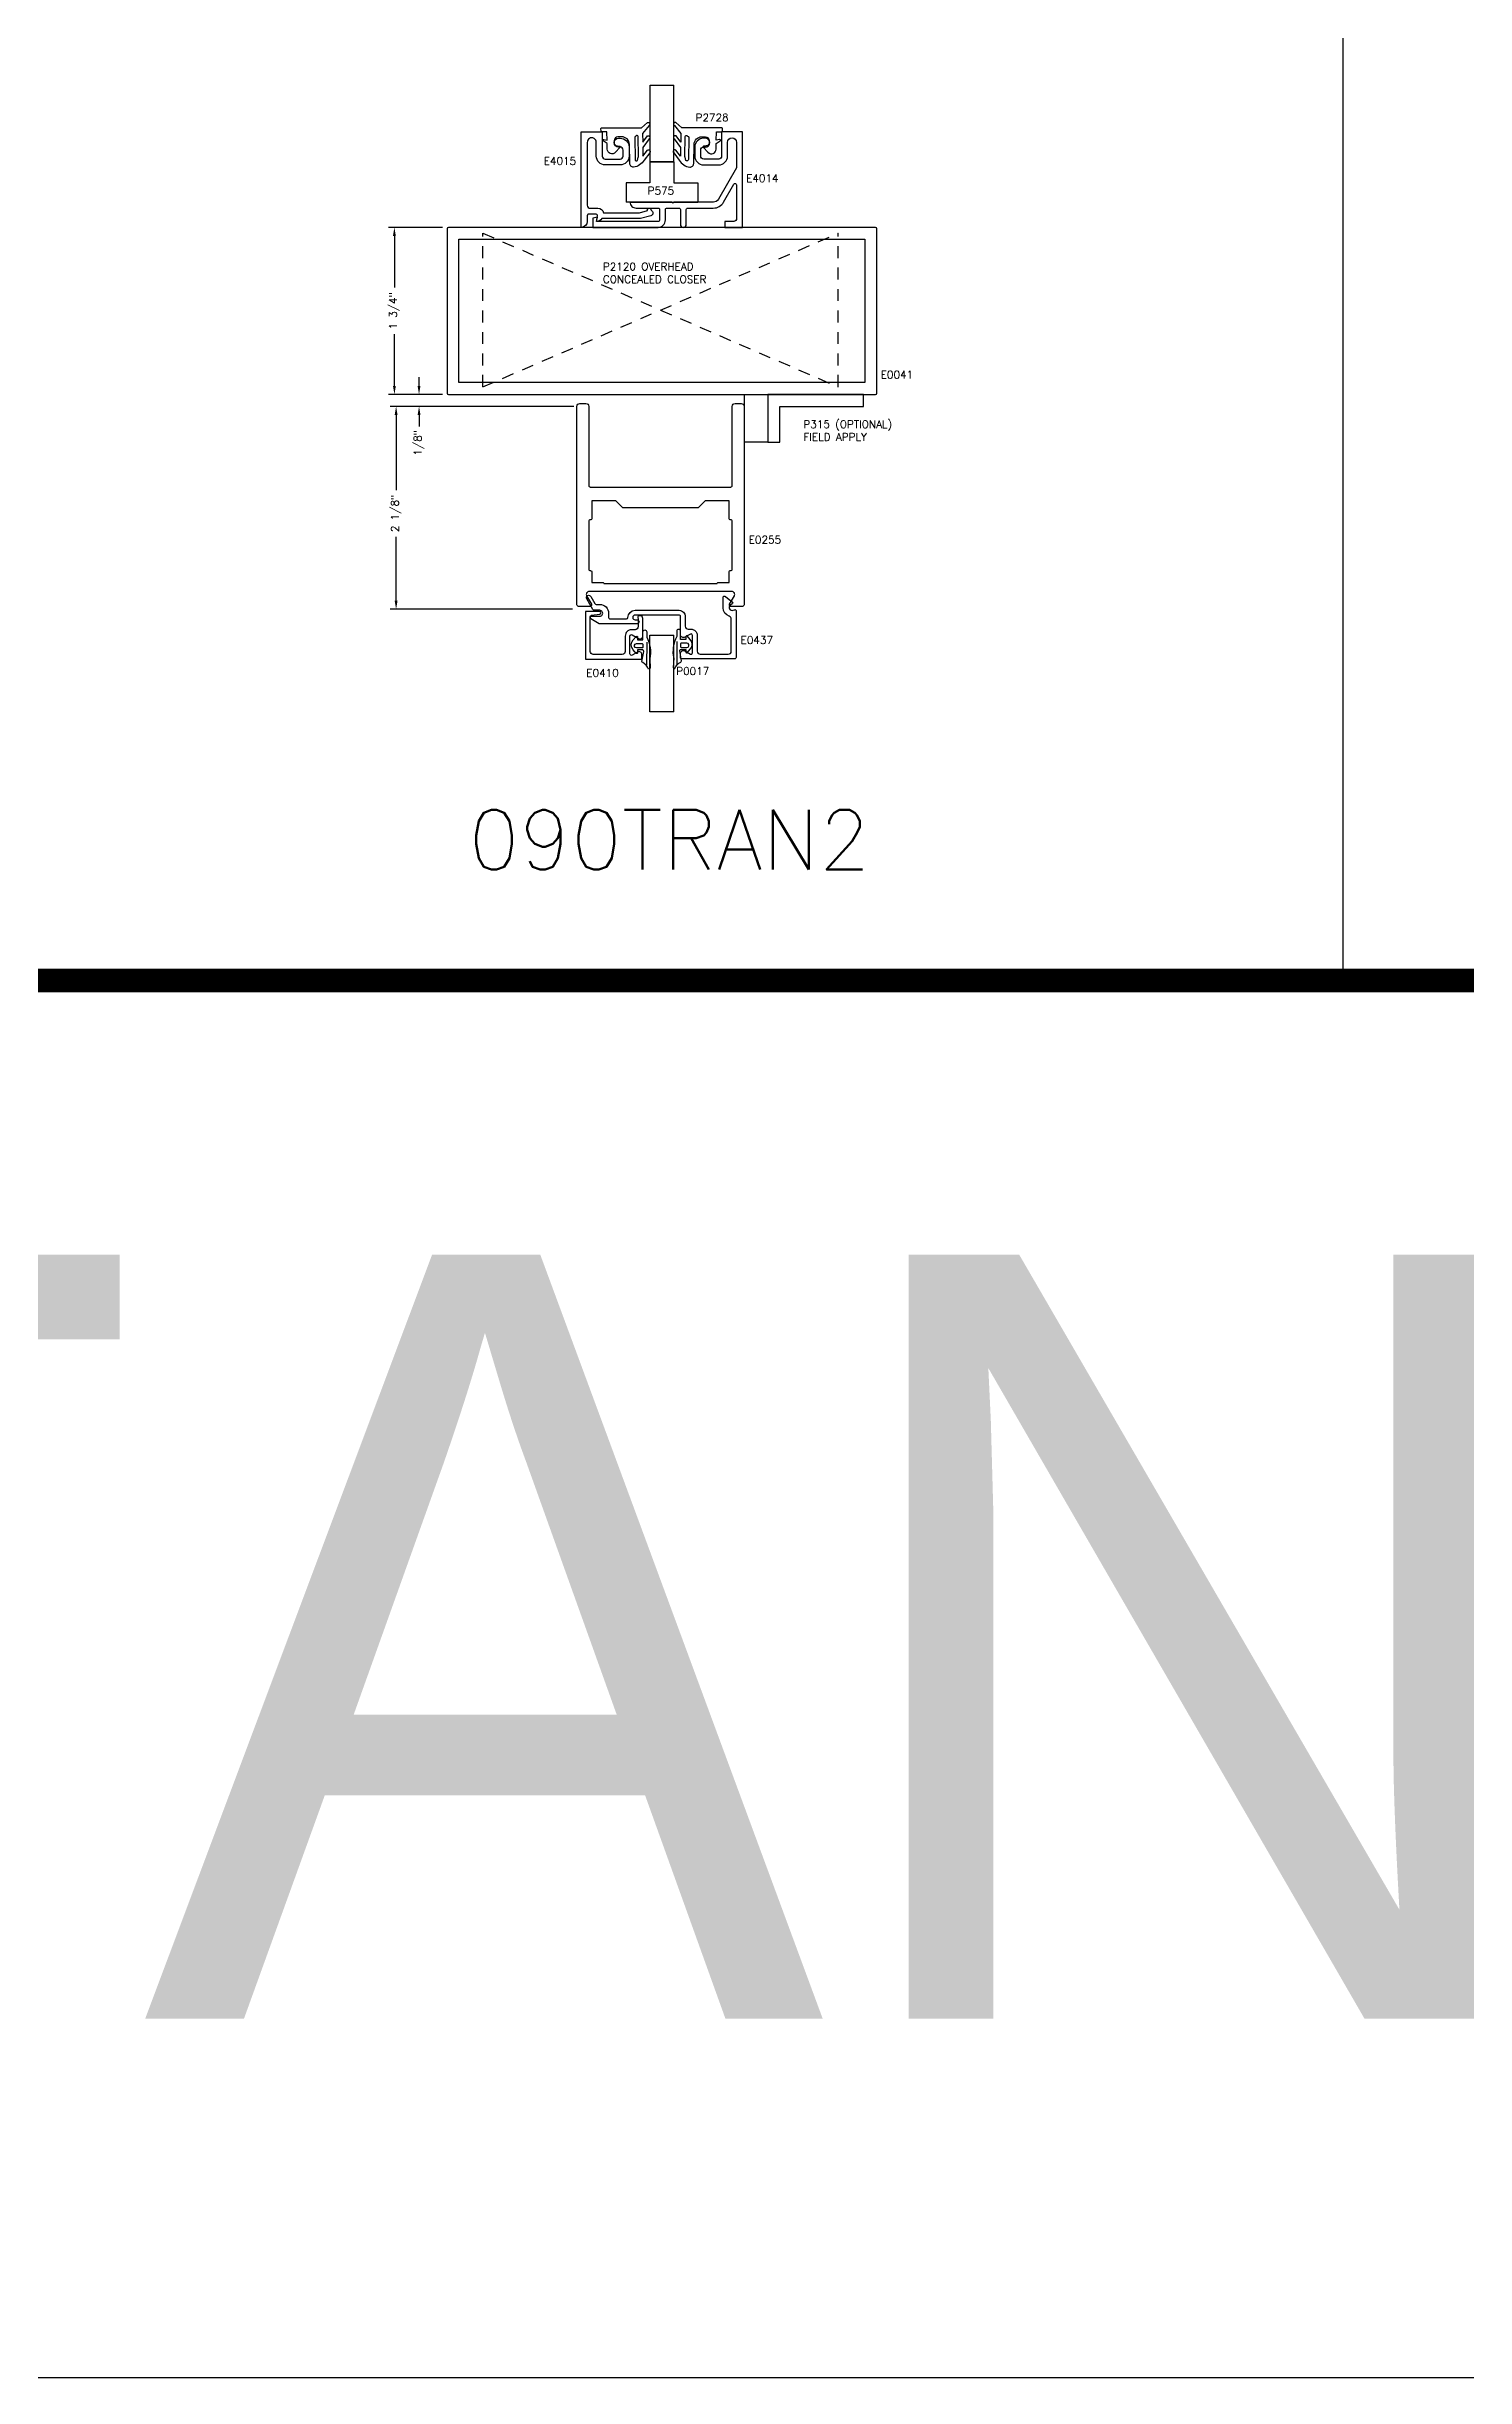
# Model space of a CAD drawing. Extents: x 0 to 130, y 0 to 90.
# Drawn here: x 14.98 to 29.83, y 0.25 to 24.66 of the extents above; entities that cross this region are included whole.
import ezdxf

# ---------------------------------------------------------------- set-up
doc = ezdxf.new("R2010")
doc.units = 0
doc.header["$MEASUREMENT"] = 0
doc.header["$PDMODE"] = 3
doc.linetypes.add('SHIDDEN', pattern=[0.1875, 0.125, -0.0625])
doc.layers.get('DEFPOINTS').update_dxf_attribs({"linetype": 'CONTINUOUS'})
for name, color, linetype in [('R-ANNO-DIMS', 3, 'CONTINUOUS'), ('R-ANNO-TEXT', 6, 'CONTINUOUS'), ('R-DET1', 4, 'CONTINUOUS'), ('R-DET2', 2, 'CONTINUOUS'), ('R-DET3', 5, 'CONTINUOUS'), ('R-OTLN', 1, 'CONTINUOUS'), ('TITLE', 7, 'CONTINUOUS')]:
    doc.layers.add(name, color=color, linetype=linetype)
doc.styles.add('CITYBLUEPRINT', font='cibt____.pfb')
doc.styles.get("Standard").update_dxf_attribs({"font": 'simplex'})
doc.dimstyles.new('1X', dxfattribs={"dimscale": 0, "dimtxt": 0.08, "dimasz": 0.09, "dimexe": 0.062, "dimexo": 0.062, "dimgap": 0.045, "dimtad": 0, "dimdec": 4, "dimzin": 4, "dimtxsty": 'STANDARD', "dimcen": 0, "dimazin": 3, "dimtp": 0.02, "dimtfac": 1, "dimtdec": 4, "dimtofl": 0, "dimtmove": 0, "dimatfit": 3, "dimtolj": 1, "dimtzin": 4})

# ---------------------------------------------------------------- blocks, each defined once
blk = doc.blocks.new('*D135')
at = {"layer": 'DEFPOINTS', "color": 0}
for p in [(19.187, 22.766), (18.621, 21.016), (19.187, 21.016)]:
    blk.add_point(p, dxfattribs=at)
at = {"layer": 'R-ANNO-DIMS', "color": 0}
for p, q in [((19.125, 22.766), (18.559, 22.766)), ((18.621, 22.676), (18.621, 22.136)), ((18.621, 21.106), (18.621, 21.646)), ((19.125, 21.016), (18.559, 21.016))]:
    blk.add_line(p, q, dxfattribs=at)
for points in [[(18.606, 22.676), (18.636, 22.676), (18.621, 22.766)], [(18.606, 21.106), (18.636, 21.106), (18.621, 21.016)]]:
    blk.add_solid(points, dxfattribs=at)
at = {"layer": 'R-ANNO-DIMS', "color": 0, "insert": (18.621, 21.891), "char_height": 0.08, "attachment_point": 5, "rotation": 90}
blk.add_mtext('\\A1;1 3/4"', dxfattribs=at)
blk = doc.blocks.new('*D136')
at = {"layer": 'DEFPOINTS', "color": 0}
for p in [(18.879, 21.016), (19.187, 21.016), (19.36, 20.891)]:
    blk.add_point(p, dxfattribs=at)
at = {"layer": 'R-ANNO-DIMS', "color": 0}
for p, q in [((19.125, 21.016), (18.817, 21.016)), ((18.879, 21.106), (18.879, 21.196)), ((19.298, 20.891), (18.817, 20.891)), ((18.879, 20.801), (18.879, 20.679))]:
    blk.add_line(p, q, dxfattribs=at)
for points in [[(18.864, 21.106), (18.894, 21.106), (18.879, 21.016)], [(18.864, 20.801), (18.894, 20.801), (18.879, 20.891)]]:
    blk.add_solid(points, dxfattribs=at)
at = {"layer": 'R-ANNO-DIMS', "color": 0, "insert": (18.879, 20.509), "char_height": 0.08, "attachment_point": 5, "rotation": 90}
blk.add_mtext('\\A1;1/8"', dxfattribs=at)
blk = doc.blocks.new('*D134')
at = {"layer": 'DEFPOINTS', "color": 0}
for p in [(20.563, 20.891), (18.639, 18.766), (20.547, 18.766)]:
    blk.add_point(p, dxfattribs=at)
at = {"layer": 'R-ANNO-DIMS', "color": 0}
for p, q in [((20.501, 20.891), (18.577, 20.891)), ((18.639, 20.801), (18.639, 20.015)), ((18.639, 18.856), (18.639, 19.525)), ((20.485, 18.766), (18.577, 18.766))]:
    blk.add_line(p, q, dxfattribs=at)
for points in [[(18.624, 20.801), (18.654, 20.801), (18.639, 20.891)], [(18.624, 18.856), (18.654, 18.856), (18.639, 18.766)]]:
    blk.add_solid(points, dxfattribs=at)
at = {"layer": 'R-ANNO-DIMS', "color": 0, "insert": (18.639, 19.77), "char_height": 0.08, "attachment_point": 5, "rotation": 90}
blk.add_mtext('\\A1;2 1/8"', dxfattribs=at)
blk = doc.blocks.new('S')
at = {"layer": 'R-DET2'}
for p, q in [((4.542, 7.201), (4.542, 8.004)), ((4.542, 8.004), (4.792, 8.004)), ((4.792, 7.201), (4.792, 8.004)), ((4.792, 7.201), (4.542, 7.201))]:
    blk.add_line(p, q, dxfattribs=at)
blk = doc.blocks.new('GLASS')
at = {"layer": 'R-DET2'}
blk.add_blockref('S', (-4.542, -7.201), dxfattribs=at)
blk = doc.blocks.new('QUARTER_INCH_GLASS')
at = {"layer": 'R-DET2'}
blk.add_blockref('GLASS', (0, 0), dxfattribs=at)
blk = doc.blocks.new('SETTING_BLOCK')
at = {"layer": 'R-DET2'}
for p, q in [((0.25, 0), (0, 0)), ((0, 0), (0, -0.203)), ((0.25, 0.218), (0.25, 0)), ((0.5, 0.218), (0.5, 0)), ((0.5, 0), (0.751, 0)), ((0.751, 0), (0.75, -0.203)), ((0.042, -0.203), (0, -0.203))]:
    blk.add_line(p, q, dxfattribs=at)
blk = doc.blocks.new('1-4_P0017')
at = {"layer": 'R-DET2'}
for points in [[(-0.127, 0.093), (-0.131, 0.191, -0.280474), (-0.115, 0.201, 0.169063), (-0.053, 0.132, -0.378809), (-0.045, 0.121), (-0.064, 0.016, 0.346242), (-0.054, 0), (0, 0), (0.001, 0.03, -0.608656), (0.014, 0.036), (0.047, -0.001, -0.378617), (0.047, -0.104), (0.014, -0.141, -0.608656), (0.001, -0.135), (0, -0.105), (-0.055, -0.105), (-0.055, -0.19, -1), (-0.095, -0.19), (-0.095, -0.135, -0.175364)], [(0.032, -0.051, -0.341999), (0.012, -0.066), (-0.047, -0.066, -0.414214), (-0.055, -0.058), (-0.055, -0.029, -0.414214), (-0.047, -0.021), (0.012, -0.021, -0.341999), (0.032, -0.036, -0.127017)]]:
    blk.add_lwpolyline(points, format="xyb", close=True, dxfattribs=at)
blk.add_lwpolyline([(-0.095, -0.082), (-0.094, 0.158)], dxfattribs=at)
blk = doc.blocks.new('P315')
at = {"layer": 'R-DET3'}
for p, q in [((22.282, 21.016), (22.532, 21.016)), ((22.282, 21.016), (22.282, 20.516)), ((22.532, 21.016), (22.532, 20.516)), ((22.532, 20.516), (22.282, 20.516))]:
    blk.add_line(p, q, dxfattribs=at)
blk.add_lwpolyline([(22.532, 21.016), (22.532, 20.516), (22.657, 20.516), (22.657, 20.891), (23.532, 20.891), (23.532, 21.016), (22.532, 21.016)], close=True, dxfattribs=at)

msp = doc.modelspace()

# ---------------------------------------------------------------- linework, layer by layer
at = {"layer": 'R-DET1'}
for points in [[(20.5780675, 22.7657353), (20.5780675, 22.7657353), (20.5780675, 23.7657353), (20.7970674, 23.7657353), (20.7970674, 23.5127354, 0.4142135624), (20.8280674, 23.4817354), (20.9850672, 23.4817354, 0.4142135624), (21.0160672, 23.5127354), (21.0160672, 23.5757354, 0.4142135624), (20.9850672, 23.6067354), (20.9685664, 23.6067353, -0.9999956989), (20.9685664, 23.6997353), (20.9850671, 23.6997354, -0.4142105211), (21.0780675, 23.6067354), (21.0780675, 23.5127354, -0.4142105211), (20.9850671, 23.4197354), (20.8280675, 23.4197354, -0.4142105211), (20.7350671, 23.5127354), (20.7350671, 23.6562356, 1.0000028426), (20.6400677, 23.6562356), (20.6400677, 22.9967354, 0.414208088), (20.6710679, 22.9657353), (20.7514683, 22.9657353, -0.3396902866), (20.8113668, 22.9197353), (21.1889054, 22.9197353), (21.2697255, 22.9413911, -1.1793782858), (21.308999, 22.9452356, -0.716064469), (21.3050607, 22.8866721), (21.197067, 22.8577353), (20.7911737, 22.8577353, -0.2629058952), (20.7380673, 22.8277354), (20.7483648, 22.8861306, 0.4663072627), (20.7335927, 22.9037353), (20.6550671, 22.9037353, 0.4142423189), (20.6400677, 22.8887353), (20.6400677, 22.8277353, -0.4142103702), (20.5780675, 22.7657353, -0.335481)], [(21.1511781, 22.9677353), (21.3821784, 22.9677353, -0.4142135624), (21.3971784, 22.9527353), (21.3971784, 22.8427354, -0.4142135624), (21.3821784, 22.8277354), (20.7380673, 22.8277354), (20.7461774, 22.8737353), (20.7001779, 22.8614097), (20.7001779, 22.7657353), (21.3811787, 22.7657353, 0.4142135624), (21.4591787, 22.8437353), (21.4591787, 22.9527354, -0.4142135624), (21.4741787, 22.9677354), (21.6001788, 22.9677354, -0.4142135624), (21.6151788, 22.9527354), (21.6151788, 22.7967346, 1), (21.6771772, 22.7967346), (21.6771772, 22.9527354, -0.4142135624), (21.6921772, 22.9677354), (21.9599577, 22.9677354, 0.2679498215), (22.0682109, 23.0302354), (22.1761865, 23.2172557, -0.7673279206), (22.2041769, 23.2097557), (22.2041769, 22.8587354, -0.4142135624), (22.1731769, 22.8277354), (22.0791769, 22.8277354), (22.0791769, 22.7657353), (22.2661769, 22.7657353), (22.2661769, 23.7657353), (22.0471769, 23.7657353), (22.0471769, 23.5127353, -0.4142135624), (22.0161769, 23.4817353), (21.8591779, 23.4817353, -0.4142135624), (21.8281779, 23.5127353), (21.8281779, 23.5757353, -0.4142135624), (21.8591779, 23.6067353), (21.8756778, 23.6067353, 1), (21.8756778, 23.6997354), (21.8591779, 23.6997354, 0.4142135624), (21.7661779, 23.6067354), (21.7661779, 23.5127354, 0.4142135624), (21.8591779, 23.4197354), (22.0161769, 23.4197354, 0.4142135624), (22.1091769, 23.5127354), (22.1091769, 23.6562354, -1), (22.2041769, 23.6562354), (22.2041769, 23.3897352), (22.01423, 23.0607355, -0.2679499137), (21.9605363, 23.0297353), (21.5471771, 23.0297353), (21.5371787, 23.0197353), (21.5271785, 23.0297353), (21.0891781, 23.0297353, 0.4142135624)]]:
    msp.add_lwpolyline(points, format="xyb", close=True, dxfattribs=at)
for points in [[(21.1410067, 18.7556108), (21.6020106, 18.7556108, -0.4142135624), (21.6670106, 18.6906108), (21.6670106, 18.5885978, 0.4142135624), (21.6980106, 18.5575978), (21.7270106, 18.5575978, -0.4142135624), (21.7920106, 18.4925978), (21.7920106, 18.3266118, 0.4142135624), (21.8230106, 18.2956118), (22.1170056, 18.2956118, 0.4142135624), (22.1480056, 18.3266118), (22.1480056, 18.6636522, 0.3256627349), (22.1265058, 18.6931606, -0.3256627349), (22.0620066, 18.7816857), (22.0620066, 18.8900654, -0.6370702608), (22.0866484, 18.9015561), (22.1592895, 18.840603, -0.4779725156), (22.1589926, 18.8250425), (22.1389159, 18.8094616, 0.8690679817), (22.169427, 18.7561854), (22.1842973, 18.7621287, -0.5305087646), (22.1980086, 18.7528429), (22.1980086, 18.2606088, -0.4142135624), (22.1830086, 18.2456088), (21.6320066, 18.2456088, -0.4142135624), (21.6170066, 18.2606088), (21.6170066, 18.3031062, -0.5773590294), (21.6635073, 18.3299525), (21.7195062, 18.2976196, 0.5773590294), (21.7420066, 18.3106097), (21.7420066, 18.4925968, 0.5773411719), (21.7195069, 18.5055874), (21.6635059, 18.4732572, -0.5773411719), (21.6170066, 18.5001044), (21.6170066, 18.6906118, 0.4142135624), (21.6020066, 18.7056118), (21.1410092, 18.7056118, 1), (21.1410092, 18.6556088), (21.1630123, 18.6556088, -1), (21.1630123, 18.6156118), (20.7660092, 18.6156118), (20.6793899, 18.6656203, -0.7673308308), (20.6868898, 18.6936108), (20.7705399, 18.6936108, 1.0057039516), (20.7708915, 18.7556088), (20.7118912, 18.7556109, -0.2679461651), (20.6989012, 18.7631112), (20.6342401, 18.8751137, -0.9999753426), (20.6775388, 18.9001123), (20.7208437, 18.8251105, 0.2679423533), (20.7338339, 18.8176108), (20.7708943, 18.8176108, -0.4142135624), (20.8638943, 18.7246108), (20.8638943, 18.6806108, 0.4142135624), (20.8788937, 18.6656108), (21.0510077, 18.6656108, 0.4142119352), (21.0660077, 18.6806107, -0.4142119352), (21.1410092, 18.7556118)], [(21.1843026, 18.699158, 0.4559911352), (21.1694506, 18.6820575), (21.1726866, 18.659158), (21.1726886, 18.5821192, -0.4142135624), (21.1416886, 18.5511192), (21.1028766, 18.5511194, 0.4157347224), (21.0376876, 18.4859711), (21.0376866, 18.3251579, -0.4142135624), (21.0066866, 18.2941579), (20.7026896, 18.2941579, -0.4142135624), (20.6716896, 18.3251579), (20.6716866, 18.6888645, -0.3788668862), (20.6848586, 18.7037527), (20.7705156, 18.7142701, 0.9407073484), (20.7686876, 18.7441581), (20.6216886, 18.744158), (20.6216886, 18.2441581), (21.212688, 18.2441581), (21.2126896, 18.2914646, 0.5773503096), (21.1661896, 18.3183114), (21.1101876, 18.2859796, -0.5773499476), (21.0876876, 18.29897), (21.0876876, 18.4861195, -0.5773500587), (21.1101876, 18.4991099), (21.1761876, 18.4610047, 0.5773539269), (21.2226881, 18.4878514), (21.222688, 18.6681578, 0.4142112814), (21.191688, 18.6991579), (21.1843026, 18.6991579)]]:
    msp.add_lwpolyline(points, format="xyb", dxfattribs=at)
at = {"layer": 'R-DET2'}
for p, q in [((21.2971781, 23.4507353), (21.5471781, 23.4507355)), ((21.0891781, 23.0297353), (21.7971781, 23.0297353))]:
    msp.add_line(p, q, dxfattribs=at)
for points in [[(20.9615909, 23.6174379), (20.9755836, 23.6176821, -0.6681786379), (20.9829515, 23.600737), (20.9355387, 23.5516396, -0.6681786379), (20.8495793, 23.5854999), (20.8485522, 23.6443407), (20.8084323, 23.6717845, -0.8363234174), (20.8148844, 23.6861499), (20.8479664, 23.6779016), (20.8465026, 23.7617624, 0.4142135624), (20.8403988, 23.7676568), (20.7904064, 23.7667842, -0.4142135624), (20.7843026, 23.7726786), (20.783814, 23.8006743, -0.4142135624), (20.7897083, 23.8067781), (21.2082298, 23.807167, 0.1630378793), (21.2082298, 23.807167), (21.2711532, 23.8646176, -0.8866576519), (21.2871259, 23.8328139), (21.2192913, 23.7499166), (21.2208813, 23.6588285), (21.269228, 23.7235289, -0.9485134715), (21.2899496, 23.694339), (21.2218628, 23.6025995), (21.2234651, 23.5107996), (21.2715871, 23.5746948, -0.958754735), (21.2937968, 23.5465973), (21.2358723, 23.4699726, -0.2262200796), (21.1252225, 23.3962599, -0.4142135624), (21.0845305, 23.4355557), (21.08104, 23.6355253, 0.4142135624), (20.999656, 23.7141169), (20.9613151, 23.7134477, 0.3888787319), (20.9221106, 23.676244), (20.9209903, 23.660222, 0.4400105309)], [(21.149226, 23.7218099, 0.3723118187), (21.1366566, 23.706746), (21.1406748, 23.4765418, 0.6681786379), (21.1664626, 23.4663838), (21.1737957, 23.5004351, 0.1989123674), (21.1780033, 23.5111168), (21.1744905, 23.7123652, 0.4573947209), (21.1570645, 23.7269056)], [(21.8776584, 23.6174379), (21.8636658, 23.6176821, 0.6681786379), (21.8562979, 23.600737), (21.9037107, 23.5516396, 0.6681786379), (21.9896701, 23.5854999), (21.9906971, 23.6443407), (22.0308171, 23.6717845, 0.8363234174), (22.024365, 23.6861499), (21.9912829, 23.6779016), (21.9927467, 23.7617624, -0.4142135624), (21.9988505, 23.7676568), (22.0488429, 23.7667842, 0.4142135624), (22.0549467, 23.7726786), (22.0554354, 23.8006743, 0.4142135624), (22.049541, 23.8067781), (21.6310195, 23.807167, -0.1630378793), (21.6310195, 23.807167), (21.5680961, 23.8646176, 0.8866576519), (21.5521234, 23.8328139), (21.619958, 23.7499166), (21.6183681, 23.6588285), (21.5700214, 23.7235289, 0.9485134715), (21.5492998, 23.694339), (21.6173866, 23.6025995), (21.6157842, 23.5107996), (21.5676622, 23.5746948, 0.958754735), (21.5454526, 23.5465973), (21.603377, 23.4699726, 0.2262200796), (21.7140269, 23.3962599, 0.4142135624), (21.7547189, 23.4355557), (21.7582094, 23.6355253, -0.4142135624), (21.8395934, 23.7141169), (21.8779343, 23.7134477, -0.3888787319), (21.9171387, 23.676244), (21.9182591, 23.660222, -0.4400105309)], [(21.6900234, 23.7218099, -0.3723118187), (21.7025928, 23.706746), (21.6985745, 23.4765418, -0.6681786379), (21.6727867, 23.4663838), (21.6654536, 23.5004351, -0.1989123674), (21.661246, 23.5111168), (21.6647588, 23.7123652, -0.4573947209), (21.6821848, 23.7269056)]]:
    msp.add_lwpolyline(points, format="xyb", close=True, dxfattribs=at)
at = {"layer": 'R-DET3', "linetype": 'SHIDDEN'}
for p, q in [((19.5477471, 21.094887), (19.5477471, 22.704262)), ((19.5477471, 21.094887), (23.2664971, 22.704262)), ((19.5477471, 22.704262), (23.2664971, 21.094887)), ((23.2664971, 21.094887), (23.2664971, 22.704262))]:
    msp.add_line(p, q, dxfattribs=at)
at = {"layer": 'R-OTLN'}
for points in [[(19.1721221, 22.7507353), (19.1721221, 21.0307353, 0.4133333333), (19.1871221, 21.0157353), (23.6571221, 21.0157353, 0.4133333333), (23.6721221, 21.0307353), (23.6721221, 22.7507353, 0.4133333333), (23.6571221, 22.7657353), (19.1871221, 22.7657353, 0.4133333333), (19.1721221, 22.7507353)], [(20.6607221, 18.9527352, 0.5768466291), (20.6339221, 18.9062352), (20.6841221, 18.8191352, -0.5814315047), (20.6711221, 18.7967352), (20.5471221, 18.7967352, -0.4200158681), (20.5321221, 18.8117352), (20.5321221, 20.8907352, -0.4129032258), (20.5631221, 20.9217352), (20.6261221, 20.9217352, -0.4161327233), (20.6571221, 20.8907352), (20.6571221, 20.0617352, 0.4142135624), (20.6721221, 20.0467352), (22.1421221, 20.0467352, 0.4142135624), (22.1571221, 20.0617352), (22.1571221, 20.8907352, -0.4129032258), (22.1881221, 20.9217352), (22.2511221, 20.9217352, -0.4161327233), (22.2821221, 20.8907352), (22.2821221, 18.8117352, -0.4200158681), (22.2671221, 18.7967352), (22.1431221, 18.7967352, -0.5747651884), (22.1301221, 18.8191352), (22.1804221, 18.9062352, 0.5779217384), (22.1535221, 18.9527352), (20.6607221, 18.9527352)]]:
    msp.add_lwpolyline(points, format="xyb", close=True, dxfattribs=at)
msp.add_lwpolyline([(19.2971221, 22.6407353), (23.4221221, 22.6407353), (23.5471221, 22.6407353), (23.5471221, 21.1407353), (19.2971221, 21.1407353), (19.2971221, 22.6407353)], close=True, dxfattribs=at)
at = {"layer": 'R-OTLN', "linetype": 'CONTINUOUS'}
msp.add_lwpolyline([(22.157122, 19.1867353), (22.157122, 19.6877352, 0.4142135624), (22.142122, 19.7027352, -0.4323956271), (22.1261221, 19.7177352), (22.1261221, 19.9007354), (21.8761221, 19.9007354), (21.8031222, 19.8277352), (21.0111221, 19.8277352), (20.9381221, 19.9007354), (20.6881221, 19.9007354), (20.6881221, 19.7177352, -0.4142135624), (20.6731221, 19.7027352, 0.4323973201), (20.6571221, 19.6877352), (20.6571221, 19.1867353, 0.4142135624), (20.6721221, 19.1717353), (20.6731221, 19.1717353, -0.4142135624), (20.6881221, 19.1567353), (20.6881221, 19.0467353), (20.8031221, 19.0467353, -0.4142135624), (20.8131221, 19.0367353), (21.4071221, 19.0367353), (22.001122, 19.0367353, -0.4142135624), (22.011122, 19.0467353), (22.1261221, 19.0467353), (22.1261221, 19.1567353, -0.4323973201), (22.1421221, 19.1717353, 0.4142135624), (22.1571221, 19.1867353)], format="xyb", dxfattribs=at)
msp.add_lwpolyline([(22.157122, 19.1867353), (22.157122, 19.6877352, 0.4142135624), (22.142122, 19.7027352, -0.4323956271), (22.1261221, 19.7177352), (22.1261221, 19.9007354), (21.8761221, 19.9007354), (21.8031222, 19.8277352), (21.0111221, 19.8277352), (20.9381221, 19.9007354), (20.6881221, 19.9007354), (20.6881221, 19.7177352, -0.4142135624), (20.6731221, 19.7027352, 0.4323973201), (20.6571221, 19.6877352), (20.6571221, 19.1867353, 0.4142135624), (20.6721221, 19.1717353), (20.6731221, 19.1717353, -0.4142135624), (20.6881221, 19.1567353), (20.6881221, 19.0467353), (20.8031221, 19.0467353, -0.4142135624), (20.8131221, 19.0367353), (21.4071221, 19.0367353), (22.001122, 19.0367353, -0.4142135624), (22.011122, 19.0467353), (22.1261221, 19.0467353), (22.1261221, 19.1567353, -0.4323973201), (22.1421221, 19.1717353, 0.4142135624), (22.1571221, 19.1867353)], format="xyb", dxfattribs=at)
at = {"layer": 'TITLE'}
for p, q in [((28.5517256, 89.8789502), (28.5517256, 14.8789502)), ((5.25, 0.25), (117.9080005, 0.25))]:
    msp.add_line(p, q, dxfattribs=at)
at = {"layer": 'TITLE', "const_width": 0.25}
msp.add_lwpolyline([(0.25, 14.8789502), (122.9080005, 14.8789502)], dxfattribs=at)

# ---------------------------------------------------------------- block references
at = {"layer": 'R-DET2'}
for name, p in [('QUARTER_INCH_GLASS', (21.2971781, 23.4507353)), ('SETTING_BLOCK', (21.0467181, 23.2327353)), ('QUARTER_INCH_GLASS', (21.2960603, 17.693475))]:
    msp.add_blockref(name, p, dxfattribs=at)
at = {"layer": 'R-DET3'}
msp.add_blockref('P315', (0, 0), dxfattribs=at)
at = {"layer": 'R-DET3', "rotation": 180}
msp.add_blockref('1-4_P0017', (21.1676881, 18.3407301), dxfattribs=at)
at = {"layer": 'R-DET3', "xscale": -1, "rotation": 180}
msp.add_blockref('1-4_P0017', (21.6720066, 18.3458975), dxfattribs=at)

# ---------------------------------------------------------------- texts
at = {"layer": 'R-ANNO-TEXT', "char_height": 0.08}
for s, insert, attachment_point in [('P2728', (21.7740701, 23.9165227), 4), ('\\A1;E4015', (20.523984, 23.4612699), 6), ('P575', (21.5501749, 23.1493638), 6), ('\\A1;E4014', (22.3037745, 23.27978), 4), ('\\A1;P2120 OVERHEAD\\PCONCEALED CLOSER', (20.8037136, 22.2890323), 4), ('\\A1;E0041', (23.7129919, 21.2229959), 4), ('\\A1;P315 (OPTIONAL)\\PFIELD APPLY', (22.9033714, 20.6377047), 4), ('E0255', (22.330919, 19.4949137), 4), ('\\A1;E0437', (22.2454287, 18.4441627), 4), ('\\A1;E0410', (20.6304879, 18.0999987), 4), ('\\A1;P0017', (21.5715799, 18.1188848), 4)]:
    msp.add_mtext(s, dxfattribs=dict(at, insert=insert, attachment_point=attachment_point))
at = {"layer": 'TITLE'}
msp.add_text('090TRAN2', height=0.625, dxfattribs=at).set_placement((19.3962697, 16.0405974))
at = {"layer": 'TITLE', "style": 'CITYBLUEPRINT'}
msp.add_text('STANDARD ENTRANCES', height=8, dxfattribs=at).set_placement((2.320764, 4.0066172))

# ---------------------------------------------------------------- dimensions: what is measured, and where the dimension line sits
at = {"layer": 'R-ANNO-DIMS'}
dim = msp.add_linear_dim(base=(18.6211614, 21.0157353), p1=(19.1871221, 22.7657353), p2=(19.1871221, 21.0157353), angle=90, dimstyle='1X', override={"dimscale": 1, "dimpost": '"'}, dxfattribs=at)
dim.commit()
dim.dimension.update_dxf_attribs({"geometry": '*D135', "text_midpoint": (18.6211614, 21.8907353)})
for base, p1, p2, picture, middle in [((18.8790796, 21.0157353), (19.3596221, 20.8907353), (19.1871221, 21.0157353), '*D136', (18.8790796, 20.5087353)), ((18.6388863, 18.7657353), (20.5631221, 20.8907353), (20.5471221, 18.7657353), '*D134', (18.6388863, 19.7702857))]:
    dim = msp.add_linear_dim(base=base, p1=p1, p2=p2, angle=90, dimstyle='1X', override={"dimscale": 1, "dimpost": '"'}, dxfattribs=at)
    dim.commit()
    dim.dimension.update_dxf_attribs({"geometry": picture, "text_midpoint": middle, "dimtype": 160})

doc.saveas('drawing.dxf')
